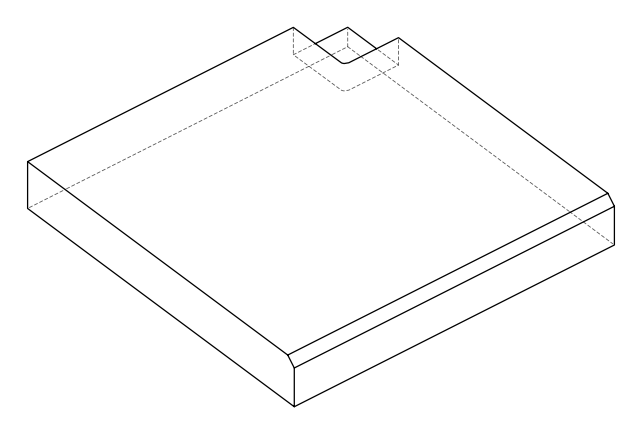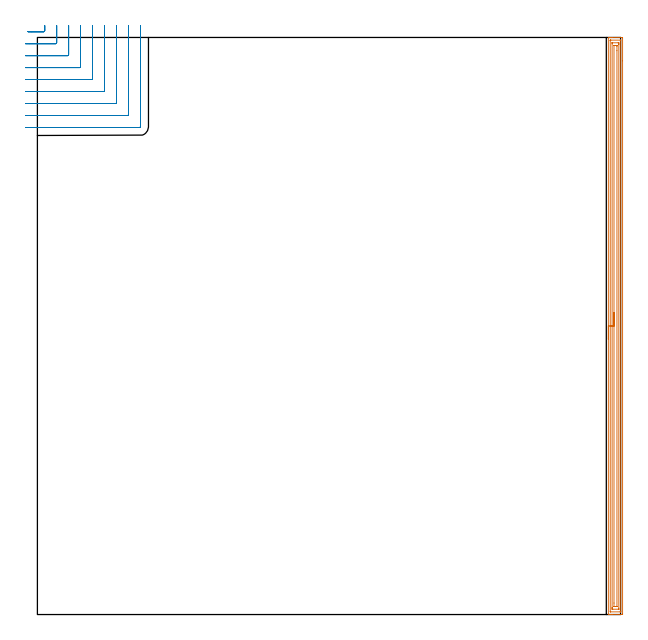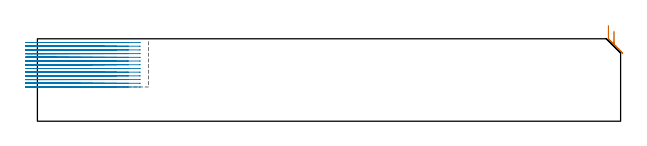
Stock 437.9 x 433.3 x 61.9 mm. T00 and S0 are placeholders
(PLAN: 2 operations, 1 tool changes, 38.2 min)
(1 AREA_MILL | FG_CHAMFER_SURFACE | UGT0205_001 | 14.11 min | 24795 mm3)
(2 MILL_CORNER_NOTCH_RECTANGULAR | CORNER_NOTCH_RECTANGULAR | NXT0201_011 | Follow Part, ap 3, ae 75% | 24.05 min | 221897 mm3)
(TOOL UGT0205_001 | Chamfer Mill 20 x 3 x 45 deg. | D20 FL50 Z2)
(TOOL NXT0201_011 | ENDMILL 12mm [2P460-1200-NA 1630] | D12 FL38 Z6)
(OP 1 AREA_MILL)
G17 G21 G94 G90
T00 M6
G54
G17 G0 G90 X428.7 Y206.65 S1061 M3
G43 Z71.9 H0
G94 G1 Y206.688 Z71.028 F250.
Y206.802 Z70.163
Y206.991 Z69.312
Y207.253 Z68.48
Y207.587 Z67.674
Y207.99 Z66.9
Y208.458 Z66.164
Y208.99 Z65.472
Y209.579 Z64.829
Y210.222 Z64.239
Y210.914 Z63.708
Y211.65 Z63.24
Y212.424 Z62.837
Y213.23 Z62.503
Y214.062 Z62.241
Y214.913 Z62.052
Y215.778 Z61.938
Y216.65 Z61.9
Y433.137
X428.702 Y433.292 Z61.888
X428.717 Y433.3 Z61.874
X429.056 Z61.543
X429.426 Z61.173
X430.072 Z60.523
X431.279 Z59.318
X431.84 Z58.754
X438.912 Z51.685
X439.195 Y433.298 Z51.402
X439.392 Y433.29 Z51.206
X439.399 Y433.092 Z51.199
X439.4 Y415.812 Z51.2
Y0.609
X439.396 Y0.205 Z51.202
X439.392 Y0.01 Z51.206
X439.193 Y0. Z51.404
X431.84 Z58.754
X431.279 Z59.318
X430.956 Z59.64
X430.395 Z60.202
X430.072 Z60.523
X429.426 Z61.173
X429.056 Z61.543
X428.716 Y0.007 Z61.875
X428.703 Y0.009 Z61.888
X428.7 Y0.163 Z61.9
Y216.65
X430.114 Z60.486
Y430.905
X430.115 Y431.118 Z60.485
X430.118 Y431.224 Z60.482
X430.121 Y431.274 Z60.479
X430.126 Y431.29 Z60.474
X430.174 Y431.292 Z60.426
X430.566 Y431.299 Z60.034
X437.638 Z52.962
X437.868 Y431.294 Z52.732
X437.972 Y431.29 Z52.628
X437.984 Y430.949 Z52.616
X437.985 Y430.905 Z52.615
X437.986 Y2.395 Z52.614
X437.985 Y2.182 Z52.615
X437.982 Y2.076 Z52.618
X437.979 Y2.026 Z52.621
X437.974 Y2.01 Z52.626
X437.926 Y2.008 Z52.674
X437.534 Y2.001 Z53.066
X430.462 Z60.138
X430.232 Y2.006 Z60.368
X430.128 Y2.01 Z60.472
X430.116 Y2.351 Z60.484
X430.115 Y2.395 Z60.485
X430.114 Y216.65 Z60.486
X431.528 Z59.072
X431.529 Y428.541 Z59.071
X431.531 Y429.12 Z59.069
X431.534 Y429.276 Z59.066
X431.535 Y429.287 Z59.065
X431.555 Y429.292 Z59.045
X431.602 Y429.297 Z58.998
X431.662 Y429.299 Z58.938
X436.082 Y429.3 Z54.518
X436.26 Y429.298 Z54.34
X436.439 Y429.294 Z54.161
X436.552 Y429.29 Z54.048
X436.565 Y429.223 Z54.035
X436.567 Y429.12 Z54.033
X436.57 Y428.807 Z54.03
X436.571 Y428.227 Z54.029
X436.572 Y427.912 Z54.028
X436.571 Y4.759 Z54.029
X436.569 Y4.18 Z54.031
X436.566 Y4.024 Z54.034
X436.565 Y4.013 Z54.035
X436.545 Y4.008 Z54.055
X436.498 Y4.003 Z54.102
X436.438 Y4. Z54.162
X432.018 Z58.582
X431.84 Y4.002 Z58.76
X431.662 Y4.006 Z58.938
X431.548 Y4.01 Z59.052
X431.536 Y4.077 Z59.064
X431.533 Y4.18 Z59.067
X431.53 Y4.493 Z59.07
X431.529 Y5.073 Z59.071
Y5.388
X431.528 Y216.65 Z59.072
X432.943 Z57.657
Y427.113
X432.944 Y427.209 Z57.656
X432.948 Y427.267 Z57.652
X432.95 Y427.29 Z57.65
X432.971 Y427.292 Z57.629
X433.183 Y427.297 Z57.417
X433.608 Y427.3 Z56.992
X434.526 Z56.074
X434.925 Y427.298 Z55.675
X435.124 Y427.293 Z55.476
X435.146 Y427.29 Z55.454
X435.151 Y427.28 Z55.449
X435.154 Y427.244 Z55.446
X435.156 Y427.19 Z55.444
X435.157 Y426.662 Z55.443
Y423.383
Y6.187
X435.156 Y6.091 Z55.444
X435.153 Y6.033 Z55.447
X435.15 Y6.01 Z55.45
X435.129 Y6.008 Z55.471
X434.917 Y6.003 Z55.683
X434.492 Y6. Z56.108
X433.574 Z57.026
X433.175 Y6.002 Z57.425
X432.976 Y6.007 Z57.624
X432.954 Y6.01 Z57.646
X432.949 Y6.02 Z57.651
X432.946 Y6.056 Z57.654
X432.944 Y6.11 Z57.656
X432.943 Y8.644 Z57.657
Y216.65
Y217.522 Z57.695
Y218.386 Z57.809
Y219.238 Z57.998
Y220.07 Z58.26
Y220.876 Z58.594
Y221.65 Z58.997
Y222.386 Z59.466
Y223.078 Z59.997
Y223.721 Z60.586
Y224.31 Z61.229
Y224.841 Z61.922
Y225.31 Z62.657
Y225.713 Z63.431
Y226.047 Z64.237
Y226.309 Z65.069
Y226.498 Z65.921
Y226.612 Z66.786
Y226.65 Z67.657
G0 Z71.9
M5
M2
(OP 2 MILL_CORNER_NOTCH_RECTANGULAR)
G17 G21 G94 G90
T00 M6
G54
G17 G0 G90 X-7.079 Y437.7 S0 M3
G43 Z71.9 H1
Z59.115
G94 G1 X-4.079 F250.
X4.805 F500.
G3 X5.4 Y438.295 R0.6
G1 Y439.3
Y442.3 F250.
G0 Z71.9
X-9. Y428.7
Z59.115
G1 X-6.
X13.805 F500.
G3 X14.4 Y429.295 R0.6
G1 Y439.3
Y442.3 F250.
G0 Z71.9
X-9. Y419.7
Z59.115
G1 X-6.
X22.805 F500.
G3 X23.4 Y420.295 R0.6
G1 Y439.3
Y442.3 F250.
G0 Z71.9
X-9. Y410.7
Z59.115
G1 X-6.
X31.805 F500.
G3 X32.4 Y411.295 R0.6
G1 Y439.3
Y442.3 F250.
G0 Z71.9
X-9. Y401.7
Z59.115
G1 X-6.
X40.804 F500.
G3 X41.4 Y402.296 R0.6
G1 Y439.3
Y442.3 F250.
G0 Z71.9
X-9. Y392.7
Z59.115
G1 X-6.
X49.804 F500.
G3 X50.4 Y393.296 R0.6
G1 Y439.3
Y442.3 F250.
G0 Z71.9
X-9. Y383.7
Z59.115
G1 X-6.
X58.804 F500.
G3 X59.4 Y384.296 R0.6
G1 Y439.3
Y442.3 F250.
G0 Z71.9
X-9. Y374.7
Z59.115
G1 X-6.
X67.804 F500.
G3 X68.4 Y375.296 R0.6
G1 Y439.3
Y442.3 F250.
G0 Z71.9
X-9. Y365.7
Z59.115
G1 X-6.
X76.804 F500.
G3 X77.4 Y366.296 R0.6
G1 Y439.3
Y442.3 F250.
G0 Z71.9
X-7.079 Y437.7
Z56.331
G1 X-4.079
X4.806 F500.
G3 X5.4 Y438.294 R0.6
G1 Y439.3
Y442.3 F250.
G0 Z71.9
X-9. Y428.7
Z56.331
G1 X-6.
X13.805 F500.
G3 X14.4 Y429.295 R0.6
G1 Y439.3
Y442.3 F250.
G0 Z71.9
X-9. Y419.7
Z56.331
G1 X-6.
X22.805 F500.
G3 X23.4 Y420.295 R0.6
G1 Y439.3
Y442.3 F250.
G0 Z71.9
X-9. Y410.7
Z56.331
G1 X-6.
X31.805 F500.
G3 X32.4 Y411.295 R0.6
G1 Y439.3
Y442.3 F250.
G0 Z71.9
X-9. Y401.7
Z56.331
G1 X-6.
X40.804 F500.
G3 X41.4 Y402.296 R0.6
G1 Y439.3
Y442.3 F250.
G0 Z71.9
X-9. Y392.7
Z56.331
G1 X-6.
X49.804 F500.
G3 X50.4 Y393.296 R0.6
G1 Y439.3
Y442.3 F250.
G0 Z71.9
X-9. Y383.7
Z56.331
G1 X-6.
X58.804 F500.
G3 X59.4 Y384.296 R0.6
G1 Y439.3
Y442.3 F250.
G0 Z71.9
X-9. Y374.7
Z56.331
G1 X-6.
X67.804 F500.
G3 X68.4 Y375.296 R0.6
G1 Y439.3
Y442.3 F250.
G0 Z71.9
X-9. Y365.7
Z56.331
G1 X-6.
X76.804 F500.
G3 X77.4 Y366.296 R0.6
G1 Y439.3
Y442.3 F250.
G0 Z71.9
X-7.079 Y437.7
Z53.546
G1 X-4.079
X4.806 F500.
G3 X5.4 Y438.294 R0.6
G1 Y439.3
Y442.3 F250.
G0 Z71.9
X-9. Y428.7
Z53.546
G1 X-6.
X13.805 F500.
G3 X14.4 Y429.295 R0.6
G1 Y439.3
Y442.3 F250.
G0 Z71.9
X-9. Y419.7
Z53.546
G1 X-6.
X22.805 F500.
G3 X23.4 Y420.295 R0.6
G1 Y439.3
Y442.3 F250.
G0 Z71.9
X-9. Y410.7
Z53.546
G1 X-6.
X31.805 F500.
G3 X32.4 Y411.295 R0.6
G1 Y439.3
Y442.3 F250.
G0 Z71.9
X-9. Y401.7
Z53.546
G1 X-6.
X40.804 F500.
G3 X41.4 Y402.296 R0.6
G1 Y439.3
Y442.3 F250.
G0 Z71.9
X-9. Y392.7
Z53.546
G1 X-6.
X49.804 F500.
G3 X50.4 Y393.296 R0.6
G1 Y439.3
Y442.3 F250.
G0 Z71.9
X-9. Y383.7
Z53.546
G1 X-6.
X58.804 F500.
G3 X59.4 Y384.296 R0.6
G1 Y439.3
Y442.3 F250.
G0 Z71.9
X-9. Y374.7
Z53.546
G1 X-6.
X67.804 F500.
G3 X68.4 Y375.296 R0.6
G1 Y439.3
Y442.3 F250.
G0 Z71.9
X-9. Y365.7
Z53.546
G1 X-6.
X76.804 F500.
G3 X77.4 Y366.296 R0.6
G1 Y439.3
Y442.3 F250.
G0 Z71.9
X-7.079 Y437.7
Z50.761
G1 X-4.079
X4.805 F500.
G3 X5.4 Y438.295 R0.6
G1 Y439.3
Y442.3 F250.
G0 Z71.9
X-9. Y428.7
Z50.761
G1 X-6.
X13.805 F500.
G3 X14.4 Y429.295 R0.6
G1 Y439.3
Y442.3 F250.
G0 Z71.9
X-9. Y419.7
Z50.761
G1 X-6.
X22.805 F500.
G3 X23.4 Y420.295 R0.6
G1 Y439.3
Y442.3 F250.
G0 Z71.9
X-9. Y410.7
Z50.761
G1 X-6.
X31.805 F500.
G3 X32.4 Y411.295 R0.6
G1 Y439.3
Y442.3 F250.
G0 Z71.9
X-9. Y401.7
Z50.761
G1 X-6.
X40.804 F500.
G3 X41.4 Y402.296 R0.6
G1 Y439.3
Y442.3 F250.
G0 Z71.9
X-9. Y392.7
Z50.761
G1 X-6.
X49.804 F500.
G3 X50.4 Y393.296 R0.6
G1 Y439.3
Y442.3 F250.
G0 Z71.9
X-9. Y383.7
Z50.761
G1 X-6.
X58.804 F500.
G3 X59.4 Y384.296 R0.6
G1 Y439.3
Y442.3 F250.
G0 Z71.9
X-9. Y374.7
Z50.761
G1 X-6.
X67.804 F500.
G3 X68.4 Y375.296 R0.6
G1 Y439.3
Y442.3 F250.
G0 Z71.9
X-9. Y365.7
Z50.761
G1 X-6.
X76.804 F500.
G3 X77.4 Y366.296 R0.6
G1 Y439.3
Y442.3 F250.
G0 Z71.9
X-7.079 Y437.7
Z47.977
G1 X-4.079
X4.805 F500.
G3 X5.4 Y438.295 R0.6
G1 Y439.3
Y442.3 F250.
G0 Z71.9
X-9. Y428.7
Z47.977
G1 X-6.
X13.805 F500.
G3 X14.4 Y429.295 R0.6
G1 Y439.3
Y442.3 F250.
G0 Z71.9
X-9. Y419.7
Z47.977
G1 X-6.
X22.805 F500.
G3 X23.4 Y420.295 R0.6
G1 Y439.3
Y442.3 F250.
G0 Z71.9
X-9. Y410.7
Z47.977
G1 X-6.
X31.805 F500.
G3 X32.4 Y411.295 R0.6
G1 Y439.3
Y442.3 F250.
G0 Z71.9
X-9. Y401.7
Z47.977
G1 X-6.
X40.804 F500.
G3 X41.4 Y402.296 R0.6
G1 Y439.3
Y442.3 F250.
G0 Z71.9
X-9. Y392.7
Z47.977
G1 X-6.
X49.804 F500.
G3 X50.4 Y393.296 R0.6
G1 Y439.3
Y442.3 F250.
G0 Z71.9
X-9. Y383.7
Z47.977
G1 X-6.
X58.804 F500.
G3 X59.4 Y384.296 R0.6
G1 Y439.3
Y442.3 F250.
G0 Z71.9
X-9. Y374.7
Z47.977
G1 X-6.
X67.804 F500.
G3 X68.4 Y375.296 R0.6
G1 Y439.3
Y442.3 F250.
G0 Z71.9
X-9. Y365.7
Z47.977
G1 X-6.
X76.804 F500.
G3 X77.4 Y366.296 R0.6
G1 Y439.3
Y442.3 F250.
G0 Z71.9
X-7.079 Y437.7
Z45.192
G1 X-4.079
X4.805 F500.
G3 X5.4 Y438.295 R0.6
G1 Y439.3
Y442.3 F250.
G0 Z71.9
X-9. Y428.7
Z45.192
G1 X-6.
X13.805 F500.
G3 X14.4 Y429.295 R0.6
G1 Y439.3
Y442.3 F250.
G0 Z71.9
X-9. Y419.7
Z45.192
G1 X-6.
X22.805 F500.
G3 X23.4 Y420.295 R0.6
G1 Y439.3
Y442.3 F250.
G0 Z71.9
X-9. Y410.7
Z45.192
G1 X-6.
X31.805 F500.
G3 X32.4 Y411.295 R0.6
G1 Y439.3
Y442.3 F250.
G0 Z71.9
X-9. Y401.7
Z45.192
G1 X-6.
X40.804 F500.
G3 X41.4 Y402.296 R0.6
G1 Y439.3
Y442.3 F250.
G0 Z71.9
X-9. Y392.7
Z45.192
G1 X-6.
X49.804 F500.
G3 X50.4 Y393.296 R0.6
G1 Y439.3
Y442.3 F250.
G0 Z71.9
X-9. Y383.7
Z45.192
G1 X-6.
X58.804 F500.
G3 X59.4 Y384.296 R0.6
G1 Y439.3
Y442.3 F250.
G0 Z71.9
X-9. Y374.7
Z45.192
G1 X-6.
X67.804 F500.
G3 X68.4 Y375.296 R0.6
G1 Y439.3
Y442.3 F250.
G0 Z71.9
X-9. Y365.7
Z45.192
G1 X-6.
X76.804 F500.
G3 X77.4 Y366.296 R0.6
G1 Y439.3
Y442.3 F250.
G0 Z71.9
X-7.079 Y437.7
Z42.408
G1 X-4.079
X4.805 F500.
G3 X5.4 Y438.295 R0.6
G1 Y439.3
Y442.3 F250.
G0 Z71.9
X-9. Y428.7
Z42.408
G1 X-6.
X13.805 F500.
G3 X14.4 Y429.295 R0.6
G1 Y439.3
Y442.3 F250.
G0 Z71.9
X-9. Y419.7
Z42.408
G1 X-6.
X22.805 F500.
G3 X23.4 Y420.295 R0.6
G1 Y439.3
Y442.3 F250.
G0 Z71.9
X-9. Y410.7
Z42.408
G1 X-6.
X31.805 F500.
G3 X32.4 Y411.295 R0.6
G1 Y439.3
Y442.3 F250.
G0 Z71.9
X-9. Y401.7
Z42.408
G1 X-6.
X40.804 F500.
G3 X41.4 Y402.296 R0.6
G1 Y439.3
Y442.3 F250.
G0 Z71.9
X-9. Y392.7
Z42.408
G1 X-6.
X49.804 F500.
G3 X50.4 Y393.296 R0.6
G1 Y439.3
Y442.3 F250.
G0 Z71.9
X-9. Y383.7
Z42.408
G1 X-6.
X58.804 F500.
G3 X59.4 Y384.296 R0.6
G1 Y439.3
Y442.3 F250.
G0 Z71.9
X-9. Y374.7
Z42.408
G1 X-6.
X67.804 F500.
G3 X68.4 Y375.296 R0.6
G1 Y439.3
Y442.3 F250.
G0 Z71.9
X-9. Y365.7
Z42.408
G1 X-6.
X76.804 F500.
G3 X77.4 Y366.296 R0.6
G1 Y439.3
Y442.3 F250.
G0 Z71.9
X-7.079 Y437.7
Z39.623
G1 X-4.079
X4.805 F500.
G3 X5.4 Y438.295 R0.6
G1 Y439.3
Y442.3 F250.
G0 Z71.9
X-9. Y428.7
Z39.623
G1 X-6.
X13.805 F500.
G3 X14.4 Y429.295 R0.6
G1 Y439.3
Y442.3 F250.
G0 Z71.9
X-9. Y419.7
Z39.623
G1 X-6.
X22.805 F500.
G3 X23.4 Y420.295 R0.6
G1 Y439.3
Y442.3 F250.
G0 Z71.9
X-9. Y410.7
Z39.623
G1 X-6.
X31.805 F500.
G3 X32.4 Y411.295 R0.6
G1 Y439.3
Y442.3 F250.
G0 Z71.9
X-9. Y401.7
Z39.623
G1 X-6.
X40.804 F500.
G3 X41.4 Y402.296 R0.6
G1 Y439.3
Y442.3 F250.
G0 Z71.9
X-9. Y392.7
Z39.623
G1 X-6.
X49.804 F500.
G3 X50.4 Y393.296 R0.6
G1 Y439.3
Y442.3 F250.
G0 Z71.9
X-9. Y383.7
Z39.623
G1 X-6.
X58.804 F500.
G3 X59.4 Y384.296 R0.6
G1 Y439.3
Y442.3 F250.
G0 Z71.9
X-9. Y374.7
Z39.623
G1 X-6.
X67.804 F500.
G3 X68.4 Y375.296 R0.6
G1 Y439.3
Y442.3 F250.
G0 Z71.9
X-9. Y365.7
Z39.623
G1 X-6.
X76.804 F500.
G3 X77.4 Y366.296 R0.6
G1 Y439.3
Y442.3 F250.
G0 Z71.9
X-7.079 Y437.7
Z36.838
G1 X-4.079
X4.805 F500.
G3 X5.4 Y438.295 R0.6
G1 Y439.3
Y442.3 F250.
G0 Z71.9
X-9. Y428.7
Z36.838
G1 X-6.
X13.805 F500.
G3 X14.4 Y429.295 R0.6
G1 Y439.3
Y442.3 F250.
G0 Z71.9
X-9. Y419.7
Z36.838
G1 X-6.
X22.805 F500.
G3 X23.4 Y420.295 R0.6
G1 Y439.3
Y442.3 F250.
G0 Z71.9
X-9. Y410.7
Z36.838
G1 X-6.
X31.805 F500.
G3 X32.4 Y411.295 R0.6
G1 Y439.3
Y442.3 F250.
G0 Z71.9
X-9. Y401.7
Z36.838
G1 X-6.
X40.804 F500.
G3 X41.4 Y402.296 R0.6
G1 Y439.3
Y442.3 F250.
G0 Z71.9
X-9. Y392.7
Z36.838
G1 X-6.
X49.804 F500.
G3 X50.4 Y393.296 R0.6
G1 Y439.3
Y442.3 F250.
G0 Z71.9
X-9. Y383.7
Z36.838
G1 X-6.
X58.804 F500.
G3 X59.4 Y384.296 R0.6
G1 Y439.3
Y442.3 F250.
G0 Z71.9
X-9. Y374.7
Z36.838
G1 X-6.
X67.804 F500.
G3 X68.4 Y375.296 R0.6
G1 Y439.3
Y442.3 F250.
G0 Z71.9
X-9. Y365.7
Z36.838
G1 X-6.
X76.804 F500.
G3 X77.4 Y366.296 R0.6
G1 Y439.3
Y442.3 F250.
G0 Z71.9
X-7.079 Y437.7
Z34.054
G1 X-4.079
X4.805 F500.
G3 X5.4 Y438.295 R0.6
G1 Y439.3
Y442.3 F250.
G0 Z71.9
X-9. Y428.7
Z34.054
G1 X-6.
X13.805 F500.
G3 X14.4 Y429.295 R0.6
G1 Y439.3
Y442.3 F250.
G0 Z71.9
X-9. Y419.7
Z34.054
G1 X-6.
X22.805 F500.
G3 X23.4 Y420.295 R0.6
G1 Y439.3
Y442.3 F250.
G0 Z71.9
X-9. Y410.7
Z34.054
G1 X-6.
X31.805 F500.
G3 X32.4 Y411.295 R0.6
G1 Y439.3
Y442.3 F250.
G0 Z71.9
X-9. Y401.7
Z34.054
G1 X-6.
X40.804 F500.
G3 X41.4 Y402.296 R0.6
G1 Y439.3
Y442.3 F250.
G0 Z71.9
X-9. Y392.7
Z34.054
G1 X-6.
X49.804 F500.
G3 X50.4 Y393.296 R0.6
G1 Y439.3
Y442.3 F250.
G0 Z71.9
X-9. Y383.7
Z34.054
G1 X-6.
X58.804 F500.
G3 X59.4 Y384.296 R0.6
G1 Y439.3
Y442.3 F250.
G0 Z71.9
X-9. Y374.7
Z34.054
G1 X-6.
X67.804 F500.
G3 X68.4 Y375.296 R0.6
G1 Y439.3
Y442.3 F250.
G0 Z71.9
X-9. Y365.7
Z34.054
G1 X-6.
X76.804 F500.
G3 X77.4 Y366.296 R0.6
G1 Y439.3
Y442.3 F250.
G0 Z71.9
X-7.079 Y437.7
Z31.269
G1 X-4.079
X4.805 F500.
G3 X5.4 Y438.295 R0.6
G1 Y439.3
Y442.3 F250.
G0 Z71.9
X-9. Y428.7
Z31.269
G1 X-6.
X13.805 F500.
G3 X14.4 Y429.295 R0.6
G1 Y439.3
Y442.3 F250.
G0 Z71.9
X-9. Y419.7
Z31.269
G1 X-6.
X22.805 F500.
G3 X23.4 Y420.295 R0.6
G1 Y439.3
Y442.3 F250.
G0 Z71.9
X-9. Y410.7
Z31.269
G1 X-6.
X31.805 F500.
G3 X32.4 Y411.295 R0.6
G1 Y439.3
Y442.3 F250.
G0 Z71.9
X-9. Y401.7
Z31.269
G1 X-6.
X40.804 F500.
G3 X41.4 Y402.296 R0.6
G1 Y439.3
Y442.3 F250.
G0 Z71.9
X-9. Y392.7
Z31.269
G1 X-6.
X49.804 F500.
G3 X50.4 Y393.296 R0.6
G1 Y439.3
Y442.3 F250.
G0 Z71.9
X-9. Y383.7
Z31.269
G1 X-6.
X58.804 F500.
G3 X59.4 Y384.296 R0.6
G1 Y439.3
Y442.3 F250.
G0 Z71.9
X-9. Y374.7
Z31.269
G1 X-6.
X67.804 F500.
G3 X68.4 Y375.296 R0.6
G1 Y439.3
Y442.3 F250.
G0 Z71.9
X-9. Y365.7
Z31.269
G1 X-6.
X76.804 F500.
G3 X77.4 Y366.296 R0.6
G1 Y439.3
Y442.3 F250.
G0 Z71.9
X-7.079 Y437.7
Z28.485
G1 X-4.079
X4.805 F500.
G3 X5.4 Y438.295 R0.6
G1 Y439.3
Y442.3 F250.
G0 Z71.9
X-9. Y428.7
Z28.485
G1 X-6.
X13.805 F500.
G3 X14.4 Y429.295 R0.6
G1 Y439.3
Y442.3 F250.
G0 Z71.9
X-9. Y419.7
Z28.485
G1 X-6.
X22.805 F500.
G3 X23.4 Y420.295 R0.6
G1 Y439.3
Y442.3 F250.
G0 Z71.9
X-9. Y410.7
Z28.485
G1 X-6.
X31.805 F500.
G3 X32.4 Y411.295 R0.6
G1 Y439.3
Y442.3 F250.
G0 Z71.9
X-9. Y401.7
Z28.485
G1 X-6.
X40.804 F500.
G3 X41.4 Y402.296 R0.6
G1 Y439.3
Y442.3 F250.
G0 Z71.9
X-9. Y392.7
Z28.485
G1 X-6.
X49.804 F500.
G3 X50.4 Y393.296 R0.6
G1 Y439.3
Y442.3 F250.
G0 Z71.9
X-9. Y383.7
Z28.485
G1 X-6.
X58.804 F500.
G3 X59.4 Y384.296 R0.6
G1 Y439.3
Y442.3 F250.
G0 Z71.9
X-9. Y374.7
Z28.485
G1 X-6.
X67.804 F500.
G3 X68.4 Y375.296 R0.6
G1 Y439.3
Y442.3 F250.
G0 Z71.9
X-9. Y365.7
Z28.485
G1 X-6.
X76.804 F500.
G3 X77.4 Y366.296 R0.6
G1 Y439.3
Y442.3 F250.
G0 Z71.9
X-7.079 Y437.7
Z25.7
G1 X-4.079
X4.805 F500.
G3 X5.4 Y438.295 R0.6
G1 Y439.3
Y442.3 F250.
G0 Z71.9
X-9. Y428.7
Z25.7
G1 X-6.
X13.805 F500.
G3 X14.4 Y429.295 R0.6
G1 Y439.3
Y442.3 F250.
G0 Z71.9
X-9. Y419.7
Z25.7
G1 X-6.
X22.805 F500.
G3 X23.4 Y420.295 R0.6
G1 Y439.3
Y442.3 F250.
G0 Z71.9
X-9. Y410.7
Z25.7
G1 X-6.
X31.805 F500.
G3 X32.4 Y411.295 R0.6
G1 Y439.3
Y442.3 F250.
G0 Z71.9
X-9. Y401.7
Z25.7
G1 X-6.
X40.804 F500.
G3 X41.4 Y402.296 R0.6
G1 Y439.3
Y442.3 F250.
G0 Z71.9
X-9. Y392.7
Z25.7
G1 X-6.
X49.804 F500.
G3 X50.4 Y393.296 R0.6
G1 Y439.3
Y442.3 F250.
G0 Z71.9
X-9. Y383.7
Z25.7
G1 X-6.
X58.804 F500.
G3 X59.4 Y384.296 R0.6
G1 Y439.3
Y442.3 F250.
G0 Z71.9
X-9. Y374.7
Z25.7
G1 X-6.
X67.804 F500.
G3 X68.4 Y375.296 R0.6
G1 Y439.3
Y442.3 F250.
G0 Z71.9
X-9. Y365.7
Z25.7
G1 X-6.
X76.804 F500.
G3 X77.4 Y366.296 R0.6
G1 Y439.3
Y442.3 F250.
G0 Z71.9
M5
M2
